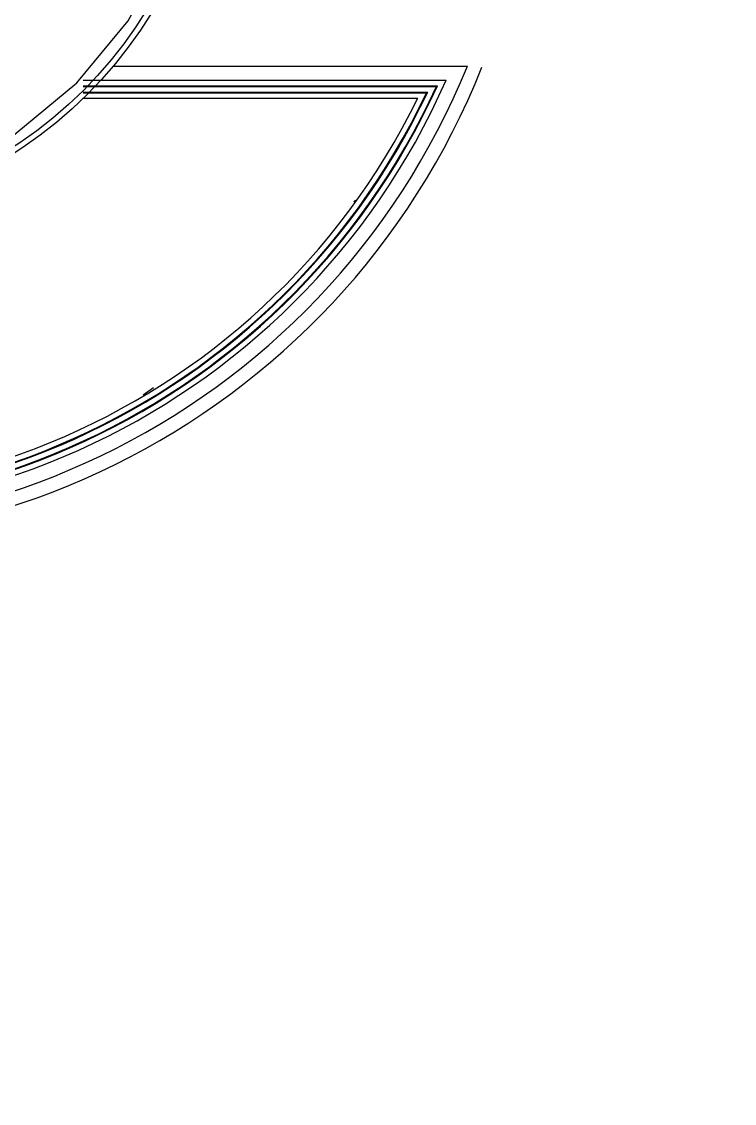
# Model space of a CAD drawing. Header units: metres. Extents: x -6536.4 to -6472.4, y -4878.1 to -4801.3.
# Drawn here: x -6520.64 to -6518.093, y -4832.297 to -4828.43 of the extents above; entities that cross this region are included whole.
import ezdxf
from ezdxf.xclip import XClip

# ---------------------------------------------------------------- set-up
doc = ezdxf.new("R2010")
doc.units = ezdxf.units.M
doc.header["$XCLIPFRAME"] = 2
doc.layers.add('A-Fenetre', color=5, linetype='Continuous', lineweight=30)
doc.layers.add('A-MURS RIDEAUUX', color=150, linetype='Continuous', lineweight=25)

# ---------------------------------------------------------------- blocks, each defined once
blk = doc.blocks.new('A$C6E374D36 (2)')
at = {"color": 0, "linetype": 'ByBlock', "lineweight": -2, "ltscale": 0.04}
blk.add_circle((4.464980345418553, 4.464998909577844, 0.02212012055770174), 1.5, dxfattribs=at)
at = {"color": 0, "linetype": 'ByBlock', "lineweight": -2}
for radius, start, end in [(4.464999999999999, 102.789583949223, 72.29784460361603), (4.445, 102.789583949223, 72.29784460361603), (4.442499999999999, 102.789583949223, 72.29784460361603), (4.4225, 102.789583949223, 72.29784460361603), (4.419999999999999, 102.789583949223, 72.29784460361603), (4.4, 102.789583949223, 72.29784460361603), (4.35, 102.789583949223, 72.29784460361603), (4.3, 102.789583949223, 72.29784460361603), (3.5, 107.702155396384, 143.4171752802422), (2.7, 102.789583949223, 72.29784460361603), (2.65, 102.789583949223, 72.29784460361603), (2.6, 102.789583949223, 72.29784460361603), (2.58, 102.789583949223, 72.29784460361603), (2.5775, 102.789583949223, 72.29784460361603), (2.5575, 102.789583949223, 72.29784460361603), (2.555, 102.789583949223, 72.29784460361603), (2.535, 102.789583949223, 72.29784460361603)]:
    blk.add_arc((4.464980345421282, 4.464998909577844, 0.02212012055770174), radius, start, end, dxfattribs=at)
at = {"color": 0, "linetype": 'ByBlock', "lineweight": -2, "ltscale": 10}
for centre, radius, start, end in [((4.464980345421282, 4.464998909577844, 0.02212012055770174), 4.399999999999966, 147.0027269736985, 72.29784460361603), ((4.464980345421282, 4.464998909577844, 0.02212012055770174), 3.5, 143.4171752802422, 72.29784460361603), ((4.464980345418553, 4.464998909577844, 0.02212012055770174), 2.599999999999786, 137.1775840793422, 72.29784460355053)]:
    blk.add_arc(centre, radius, start, end, dxfattribs=at)

msp = doc.modelspace()

# ---------------------------------------------------------------- linework, layer by layer
at = {"elevation": 17230.23347183991}
for points in [[(-6522.263614252276, -4830.131687181964, 0.3867283392483112), (-6519.046970894118, -4828.588681395106, 0.3867283392483112)], [(-6522.297447535942, -4830.064548493603, 0.3842983742252231), (-6519.122762347724, -4828.639060569049, 0.3842983742252231)], [(-6522.311432215188, -4830.036328766579, 0.3828895935581619), (-6519.157517720934, -4828.661562042567, 0.3828895935581619)], [(-6522.309881416361, -4830.039473080291, 0.3830484545311586), (-6519.153630583785, -4828.659061865377, 0.3830484545311586)], [(-6522.33767562329, -4829.982531576049, 0.3800947254431866), (-6519.224614006675, -4828.704064871423, 0.3800947254431866)], [(-6522.326177860048, -4830.010290179407, 0.3818769443176447), (-6519.188850218216, -4828.681563590771, 0.3818769443176447)], [(-6522.325354309852, -4830.007929639781, 0.3814326140569865), (-6519.192796366121, -4828.684063589573, 0.3814326140569865)]]:
    msp.add_lwpolyline(points, format="xyb", dxfattribs=at)
for points in [[(-6520.312667894838, -4828.588681395106), (-6519.046970894118, -4828.588681395106)], [(-6520.419648310707, -4828.639060569049), (-6519.122762347724, -4828.639060569049)], [(-6520.419648310707, -4828.659061865377), (-6519.153630583785, -4828.659061865377)], [(-6520.419648310707, -4828.661562042567), (-6519.157517720934, -4828.661562042567)], [(-6520.419648310707, -4828.681563590771), (-6519.188850218216, -4828.681563590771)], [(-6520.419648310707, -4828.684063589573), (-6519.192796366121, -4828.684063589573)], [(-6520.419648310707, -4828.704064871423), (-6519.224614006675, -4828.704064871423)]]:
    msp.add_lwpolyline(points, dxfattribs=at)
msp.add_arc((-6521.503585513538, -4827.591781424749, 17230.23347183991), 2.701181669349784, 254.3937238190388, 338.2445214924682)
at = {"layer": 'A-Fenetre', "lineweight": 30, "ltscale": 50}
for radius in [1.553091859945198, 1.533091859945198]:
    msp.add_circle((-6521.503585513538, -4827.591781424749, 17230.23347183991), radius, dxfattribs=at)
at = {"layer": 'A-MURS RIDEAUUX', "color": 4}
for radius in [4.905744373558747, 4.885744373558747]:
    msp.add_arc((-6521.503366956872, -4827.591781424767, 34458.2597428291), radius, 359.4370374441911, 251.6910795383014, dxfattribs=at)
at = {"layer": 'A-MURS RIDEAUUX'}
msp.add_arc((-6521.503366956872, -4827.591781424767, 34458.2597428291), 4.659990832682963, 359.4370374441911, 251.6910795383014, dxfattribs=at)

# ---------------------------------------------------------------- block references
ref = msp.add_blockref('A$C6E374D36 (2)', (-6525.589881825514, -4832.402665939976, 17230.21135171935), dxfattribs=dict(xscale=-1, rotation=274.67423366928))
XClip(ref).set_block_clipping_path([(0.23686654876655666, 2.5091323973574617), (0.47020426437393326, 2.0686048268271406), (1.4854240121385374, 0.8849210737907924), (3.0299900811496627, 0.034877491860243026), (4.6316409245609975, -0.1876839957676566), (5.548899281911872, -0.062102166361000855), (6.63815185290332, 0.3491695127204366), (7.83224262105341, 1.253023418956218), (8.716790332096934, 2.5750877714717717), (9.085418560935068, 3.9183560174633385), (9.04524967945963, 5.282651219430591), (8.556602199471854, 6.6806236003812955), (7.581970427181659, 7.9205315909839555), (6.313444417215578, 8.736689561906132), (4.765859181803535, 9.110773837717716), (4.297408115582584, 9.117802716632468), (4.4957136704642835, 6.9964203305225965), (4.002940097615465, 6.954702486093083), (3.4293671776094925, 6.776544891828053), (2.8192475009818736, 6.391463968539028), (2.192679545453757, 5.593996017359132), (1.930571148071067, 4.518960309802424), (2.0766668991709594, 3.6154964814631967), (2.1472200353473454, 3.438677324436867), (0.37803975571569026, 2.651991493062269)])

doc.saveas('drawing.dxf')
